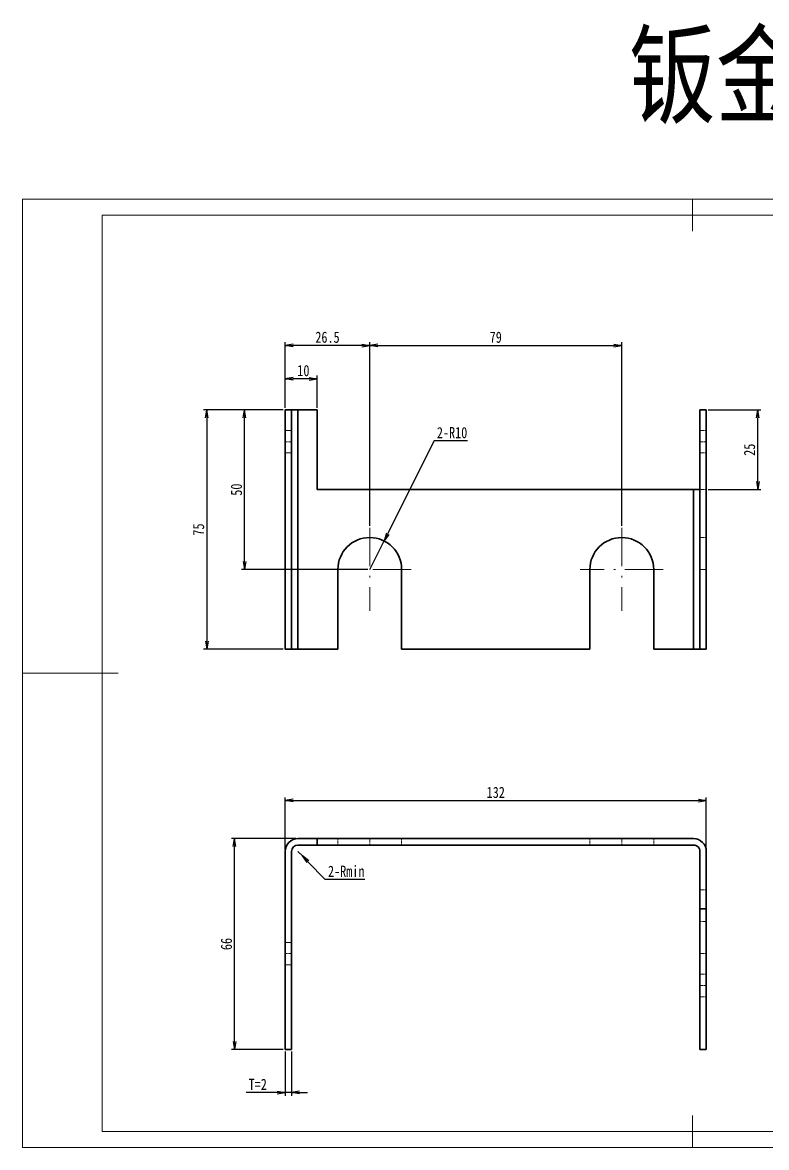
# Model space of a CAD drawing. Header units: millimetres. Extents: x -15766 to 80009, y -9701 to 15159.
# Drawn here: x -6291.8 to -6058.6, y 2838.5 to 3190.8 of the extents above; entities that cross this region are included whole.
import ezdxf

# ---------------------------------------------------------------- set-up
doc = ezdxf.new("R2010")
doc.units = ezdxf.units.MM
for name, pattern in [('CENTER-HOKUTO_1', [16, 13, -1, 1, -1]), ('DASHDOT', [18.5, 12, -3, 0.5, -3]), ('DASHED', [15, 12, -3]), ('HIDDEN-HOKUTO_1', [2, 1, -1])]:
    doc.linetypes.add(name, pattern=pattern)
doc.layers.get('DEFPOINTS').update_dxf_attribs({"lineweight": 18})
for name, color, linetype, lineweight in [('AM_7', 2, 'CENTER-HOKUTO_1', 18), ('AM_HID', 1, 'HIDDEN-HOKUTO_1', 18), ('AM_VIS', 7, 'Continuous', 18), ('CDRAFT0', 7, 'Continuous', 18), ('DIM', 253, 'Continuous', 20), ('title_frame', 7, 'Continuous', 18), ('word_dim', 9, 'Continuous', 18), ('粗实线层_1', 7, 'Continuous', 15)]:
    doc.layers.add(name, color=color, linetype=linetype, lineweight=lineweight)
doc.styles.add('DIM', font='', dxfattribs={"width": 0.8})
doc.styles.get('DIM').set_extended_font_data('NSimSun')
doc.dimstyles.new('1-1$0', dxfattribs={"dimtxt": 3.5, "dimasz": 2.5, "dimexe": 1, "dimexo": 0.625, "dimgap": 0.8, "dimtad": 1, "dimdsep": 46, "dimtxsty": 'DIM', "dimblk": 'OPEN', "dimcen": 0, "dimdle": 5, "dimclrd": 256, "dimclre": 256, "dimclrt": 3, "dimazin": 3, "dimtfac": 0.5, "dimtmove": 0, "dimatfit": 3, "dimldrblk": 'OPEN', "dimfxl": 0, "dimtolj": 1, "dimarcsym": 0})
doc.dimstyles.new('1-1$4', dxfattribs={"dimtxt": 3.5, "dimasz": 2.5, "dimexe": 1, "dimexo": 0.625, "dimgap": 0.8, "dimtad": 1, "dimtih": 1, "dimtoh": 1, "dimzin": 12, "dimdsep": 46, "dimtxsty": 'DIM', "dimblk": 'OPEN', "dimcen": 0, "dimdle": 5, "dimclrd": 256, "dimclre": 256, "dimclrt": 3, "dimazin": 3, "dimtfac": 0.5, "dimtmove": 0, "dimatfit": 3, "dimldrblk": 'OPEN', "dimfxl": 0, "dimtolj": 1, "dimarcsym": 0})

# ---------------------------------------------------------------- blocks, each defined once
blk = doc.blocks.new('*X1582')
at = {"layer": 'CDRAFT0'}
for p, q in [((420, 297), (0, 297)), ((0, 297), (0, 0)), ((420, 0), (420, 297)), ((0, 0), (420, 0))]:
    blk.add_line(p, q, dxfattribs=at)
at = {"layer": '粗实线层_1'}
for p, q in [((210, 297), (210, 287)), ((415, 292), (25, 292)), ((25, 292), (25, 5)), ((415, 5), (415, 292)), ((0, 148.5), (30, 148.5)), ((420, 148.5), (410, 148.5)), ((210, 0), (210, 10)), ((25, 5), (415, 5))]:
    blk.add_line(p, q, dxfattribs=at)
blk = doc.blocks.new('_OPEN')
at = {"color": 0, "linetype": 'ByBlock', "lineweight": -2}
for p, q in [((-1, 0.166667), (0, 0)), ((-1, -0.166667), (0, 0)), ((0, 0), (-1, 0))]:
    blk.add_line(p, q, dxfattribs=at)
blk = doc.blocks.new('*D1701')
at = {"layer": 'DEFPOINTS', "color": 0, "transparency": 16777216}
for p in [(-6225.3, 2935.22), (-6205.43, 2935.22), (-6209.43, 2869.22)]:
    blk.add_point(p, dxfattribs=at)
at = {"layer": 'word_dim', "linetype": 'Continuous', "lineweight": -2, "transparency": 16777216}
for p, q in [((-6206.06, 2935.22), (-6226.3, 2935.22)), ((-6225.3, 2871.72), (-6225.3, 2932.72)), ((-6210.06, 2869.22), (-6226.3, 2869.22))]:
    blk.add_line(p, q, dxfattribs=at)
at = {"layer": 'word_dim', "lineweight": -2, "transparency": 16777216, "xscale": 2.5, "yscale": 2.5, "zscale": 2.5}
for p, rotation in [((-6225.3, 2935.22), 90), ((-6225.3, 2869.22), 270)]:
    blk.add_blockref('_OPEN', p, dxfattribs=dict(at, rotation=rotation))
at = {"layer": 'word_dim', "color": 3, "transparency": 16777216, "insert": (-6227.85, 2902.22), "char_height": 3.5, "attachment_point": 5, "rotation": 90, "style": 'DIM'}
blk.add_mtext('\\A1;66', dxfattribs=at)
blk = doc.blocks.new('*D1702')
at = {"layer": 'DEFPOINTS', "color": 0, "transparency": 16777216}
for p in [(-6209.43, 2869.22), (-6207.43, 2869.22), (-6209.43, 2855.71)]:
    blk.add_point(p, dxfattribs=at)
at = {"layer": 'word_dim', "linetype": 'Continuous', "lineweight": -2, "transparency": 16777216}
for p, q in [((-6209.43, 2868.59), (-6209.43, 2854.71)), ((-6207.43, 2868.59), (-6207.43, 2854.71)), ((-6211.93, 2855.71), (-6221.65, 2855.71)), ((-6207.43, 2855.71), (-6209.43, 2855.71)), ((-6204.93, 2855.71), (-6202.43, 2855.71))]:
    blk.add_line(p, q, dxfattribs=at)
at = {"layer": 'word_dim', "lineweight": -2, "transparency": 16777216, "xscale": 2.5, "yscale": 2.5, "zscale": 2.5}
blk.add_blockref('_OPEN', (-6209.43, 2855.71), dxfattribs=at)
at = {"layer": 'word_dim', "lineweight": -2, "transparency": 16777216, "xscale": 2.5, "yscale": 2.5, "zscale": 2.5, "rotation": 180}
blk.add_blockref('_OPEN', (-6207.43, 2855.71), dxfattribs=at)
at = {"layer": 'word_dim', "color": 3, "transparency": 16777216, "insert": (-6218.04, 2858.26), "char_height": 3.5, "attachment_point": 5, "style": 'DIM'}
blk.add_mtext('\\A1;T=2', dxfattribs=at)
blk = doc.blocks.new('*D1703')
at = {"layer": 'DEFPOINTS', "color": 0, "transparency": 16777216}
for p in [(-6077.43, 2947.12), (-6209.43, 2931.22), (-6077.43, 2931.22)]:
    blk.add_point(p, dxfattribs=at)
at = {"layer": 'word_dim', "linetype": 'Continuous', "lineweight": -2, "transparency": 16777216}
for p, q in [((-6209.43, 2931.84), (-6209.43, 2948.12)), ((-6206.93, 2947.12), (-6079.93, 2947.12)), ((-6077.43, 2931.84), (-6077.43, 2948.12))]:
    blk.add_line(p, q, dxfattribs=at)
at = {"layer": 'word_dim', "lineweight": -2, "transparency": 16777216, "xscale": 2.5, "yscale": 2.5, "zscale": 2.5, "rotation": 180}
blk.add_blockref('_OPEN', (-6209.43, 2947.12), dxfattribs=at)
at = {"layer": 'word_dim', "lineweight": -2, "transparency": 16777216, "xscale": 2.5, "yscale": 2.5, "zscale": 2.5}
blk.add_blockref('_OPEN', (-6077.43, 2947.12), dxfattribs=at)
at = {"layer": 'word_dim', "color": 3, "transparency": 16777216, "insert": (-6143.43, 2949.67), "char_height": 3.5, "attachment_point": 5, "style": 'DIM'}
blk.add_mtext('\\A1;132', dxfattribs=at)
blk = doc.blocks.new('*D1704')
at = {"layer": 'DEFPOINTS', "color": 0, "transparency": 16777216}
for p in [(-6205.43, 2931.22), (-6204.04, 2929.78)]:
    blk.add_point(p, dxfattribs=at)
at = {"layer": 'word_dim', "linetype": 'Continuous', "lineweight": -2, "transparency": 16777216}
for p, q in [((-6205.43, 2931.22), (-6204.04, 2929.78)), ((-6196.91, 2922.45), (-6202.3, 2927.99)), ((-6184.49, 2922.45), (-6196.91, 2922.45))]:
    blk.add_line(p, q, dxfattribs=at)
at = {"layer": 'word_dim', "lineweight": -2, "transparency": 16777216, "xscale": 2.5, "yscale": 2.5, "zscale": 2.5, "rotation": 134.1638758388408}
blk.add_blockref('_OPEN', (-6204.04, 2929.78), dxfattribs=at)
at = {"layer": 'word_dim', "color": 3, "transparency": 16777216, "insert": (-6190.3, 2925), "char_height": 3.5, "attachment_point": 5, "style": 'DIM'}
blk.add_mtext('\\A1;2-Rmin', dxfattribs=at)
blk = doc.blocks.new('*D1705')
at = {"layer": 'DEFPOINTS', "color": 0, "transparency": 16777216}
for p in [(-6222.16, 3069.51), (-6209.43, 3069.51), (-6182.93, 3019.51)]:
    blk.add_point(p, dxfattribs=at)
at = {"layer": 'word_dim', "linetype": 'Continuous', "lineweight": -2, "transparency": 16777216}
for p, q in [((-6210.06, 3069.51), (-6223.16, 3069.51)), ((-6222.16, 3022.01), (-6222.16, 3067.01)), ((-6183.56, 3019.51), (-6223.16, 3019.51))]:
    blk.add_line(p, q, dxfattribs=at)
at = {"layer": 'word_dim', "lineweight": -2, "transparency": 16777216, "xscale": 2.5, "yscale": 2.5, "zscale": 2.5}
for p, rotation in [((-6222.16, 3069.51), 90), ((-6222.16, 3019.51), 270)]:
    blk.add_blockref('_OPEN', p, dxfattribs=dict(at, rotation=rotation))
at = {"layer": 'word_dim', "color": 3, "transparency": 16777216, "insert": (-6224.71, 3044.51), "char_height": 3.5, "attachment_point": 5, "rotation": 90, "style": 'DIM'}
blk.add_mtext('\\A1;50', dxfattribs=at)
blk = doc.blocks.new('*D1706')
at = {"layer": 'DEFPOINTS', "color": 0, "transparency": 16777216}
for p in [(-6209.43, 3069.51), (-6234.03, 2994.51), (-6209.43, 2994.51)]:
    blk.add_point(p, dxfattribs=at)
at = {"layer": 'word_dim', "linetype": 'Continuous', "lineweight": -2, "transparency": 16777216}
for p, q in [((-6210.06, 3069.51), (-6235.03, 3069.51)), ((-6234.03, 3067.01), (-6234.03, 2997.01)), ((-6210.06, 2994.51), (-6235.03, 2994.51))]:
    blk.add_line(p, q, dxfattribs=at)
at = {"layer": 'word_dim', "lineweight": -2, "transparency": 16777216, "xscale": 2.5, "yscale": 2.5, "zscale": 2.5}
for p, rotation in [((-6234.03, 3069.51), 90), ((-6234.03, 2994.51), 270)]:
    blk.add_blockref('_OPEN', p, dxfattribs=dict(at, rotation=rotation))
at = {"layer": 'word_dim', "color": 3, "transparency": 16777216, "insert": (-6236.58, 3032.01), "char_height": 3.5, "attachment_point": 5, "rotation": 90, "style": 'DIM'}
blk.add_mtext('\\A1;75', dxfattribs=at)
blk = doc.blocks.new('*D1707')
at = {"layer": 'DEFPOINTS', "color": 0, "transparency": 16777216}
for p in [(-6209.43, 3089.67), (-6209.43, 3069.51), (-6182.93, 3032.51)]:
    blk.add_point(p, dxfattribs=at)
at = {"layer": 'word_dim', "linetype": 'Continuous', "lineweight": -2, "transparency": 16777216}
for p, q in [((-6209.43, 3070.14), (-6209.43, 3090.67)), ((-6182.93, 3033.14), (-6182.93, 3090.67)), ((-6185.43, 3089.67), (-6206.93, 3089.67))]:
    blk.add_line(p, q, dxfattribs=at)
at = {"layer": 'word_dim', "lineweight": -2, "transparency": 16777216, "xscale": 2.5, "yscale": 2.5, "zscale": 2.5, "rotation": 180}
blk.add_blockref('_OPEN', (-6209.43, 3089.67), dxfattribs=at)
at = {"layer": 'word_dim', "lineweight": -2, "transparency": 16777216, "xscale": 2.5, "yscale": 2.5, "zscale": 2.5}
blk.add_blockref('_OPEN', (-6182.93, 3089.67), dxfattribs=at)
at = {"layer": 'word_dim', "color": 3, "transparency": 16777216, "insert": (-6196.18, 3092.22), "char_height": 3.5, "attachment_point": 5, "style": 'DIM'}
blk.add_mtext('\\A1;26.5', dxfattribs=at)
blk = doc.blocks.new('*D1708')
at = {"layer": 'DEFPOINTS', "color": 0, "transparency": 16777216}
for p in [(-6209.43, 3079.22), (-6209.43, 3069.51), (-6199.43, 3069.51)]:
    blk.add_point(p, dxfattribs=at)
at = {"layer": 'word_dim', "linetype": 'Continuous', "lineweight": -2, "transparency": 16777216}
for p, q in [((-6209.43, 3070.14), (-6209.43, 3080.22)), ((-6199.43, 3070.14), (-6199.43, 3080.22)), ((-6201.93, 3079.22), (-6206.93, 3079.22))]:
    blk.add_line(p, q, dxfattribs=at)
at = {"layer": 'word_dim', "lineweight": -2, "transparency": 16777216, "xscale": 2.5, "yscale": 2.5, "zscale": 2.5, "rotation": 180}
blk.add_blockref('_OPEN', (-6209.43, 3079.22), dxfattribs=at)
at = {"layer": 'word_dim', "lineweight": -2, "transparency": 16777216, "xscale": 2.5, "yscale": 2.5, "zscale": 2.5}
blk.add_blockref('_OPEN', (-6199.43, 3079.22), dxfattribs=at)
at = {"layer": 'word_dim', "color": 3, "transparency": 16777216, "insert": (-6203.73, 3081.77), "char_height": 3.5, "attachment_point": 5, "style": 'DIM'}
blk.add_mtext('\\A1;10', dxfattribs=at)
blk = doc.blocks.new('*D1709')
at = {"layer": 'DEFPOINTS', "color": 0, "transparency": 16777216}
for p in [(-6103.93, 3089.67), (-6182.93, 3032.51), (-6103.93, 3032.51)]:
    blk.add_point(p, dxfattribs=at)
at = {"layer": 'word_dim', "linetype": 'Continuous', "lineweight": -2, "transparency": 16777216}
for p, q in [((-6182.93, 3033.14), (-6182.93, 3090.67)), ((-6103.93, 3033.14), (-6103.93, 3090.67)), ((-6180.43, 3089.67), (-6106.43, 3089.67))]:
    blk.add_line(p, q, dxfattribs=at)
at = {"layer": 'word_dim', "lineweight": -2, "transparency": 16777216, "xscale": 2.5, "yscale": 2.5, "zscale": 2.5, "rotation": 180}
blk.add_blockref('_OPEN', (-6182.93, 3089.67), dxfattribs=at)
at = {"layer": 'word_dim', "lineweight": -2, "transparency": 16777216, "xscale": 2.5, "yscale": 2.5, "zscale": 2.5}
blk.add_blockref('_OPEN', (-6103.93, 3089.67), dxfattribs=at)
at = {"layer": 'word_dim', "color": 3, "transparency": 16777216, "insert": (-6143.43, 3092.22), "char_height": 3.5, "attachment_point": 5, "style": 'DIM'}
blk.add_mtext('\\A1;79', dxfattribs=at)
blk = doc.blocks.new('*D1710')
at = {"layer": 'DEFPOINTS', "color": 0, "transparency": 16777216}
for p in [(-6077.43, 3069.51), (-6061.32, 3069.51), (-6077.43, 3044.51)]:
    blk.add_point(p, dxfattribs=at)
at = {"layer": 'word_dim', "linetype": 'Continuous', "lineweight": -2, "transparency": 16777216}
for p, q in [((-6076.81, 3069.51), (-6060.32, 3069.51)), ((-6061.32, 3047.01), (-6061.32, 3067.01)), ((-6076.81, 3044.51), (-6060.32, 3044.51))]:
    blk.add_line(p, q, dxfattribs=at)
at = {"layer": 'word_dim', "lineweight": -2, "transparency": 16777216, "xscale": 2.5, "yscale": 2.5, "zscale": 2.5}
for p, rotation in [((-6061.32, 3069.51), 90), ((-6061.32, 3044.51), 270)]:
    blk.add_blockref('_OPEN', p, dxfattribs=dict(at, rotation=rotation))
at = {"layer": 'word_dim', "color": 3, "transparency": 16777216, "insert": (-6063.87, 3057.01), "char_height": 3.5, "attachment_point": 5, "rotation": 90, "style": 'DIM'}
blk.add_mtext('\\A1;25', dxfattribs=at)
blk = doc.blocks.new('*D1711')
at = {"layer": 'DEFPOINTS', "color": 0, "transparency": 16777216}
for p in [(-6178.44, 3028.45), (-6182.93, 3019.51)]:
    blk.add_point(p, dxfattribs=at)
at = {"layer": 'word_dim', "linetype": 'Continuous', "lineweight": -2, "transparency": 16777216}
for p, q in [((-6162.69, 3059.79), (-6177.32, 3030.68)), ((-6152.34, 3059.79), (-6162.69, 3059.79)), ((-6182.93, 3019.51), (-6178.44, 3028.45))]:
    blk.add_line(p, q, dxfattribs=at)
at = {"layer": 'word_dim', "lineweight": -2, "transparency": 16777216, "xscale": 2.5, "yscale": 2.5, "zscale": 2.5, "rotation": 243.3217321745713}
blk.add_blockref('_OPEN', (-6178.44, 3028.45), dxfattribs=at)
at = {"layer": 'word_dim', "color": 3, "transparency": 16777216, "insert": (-6157.12, 3062.34), "char_height": 3.5, "attachment_point": 5, "style": 'DIM'}
blk.add_mtext('\\A1;2-R10', dxfattribs=at)

msp = doc.modelspace()

# ---------------------------------------------------------------- linework, layer by layer
at = {"layer": 'AM_7', "color": 2, "linetype": 'DASHDOT', "lineweight": 13, "ltscale": 0.059961}
for p, q in [((-6209.63077, 3059.51135), (-6207.23234, 3059.51135)), ((-6079.63077, 3019.51135), (-6077.23234, 3019.51135)), ((-6079.63077, 2909.21936), (-6077.23234, 2909.21936)), ((-6209.63077, 2899.21936), (-6207.23234, 2899.21936))]:
    msp.add_line(p, q, dxfattribs=at)
at = {"layer": 'AM_7', "color": 2, "linetype": 'DASHDOT', "lineweight": 13, "ltscale": 0.06001}
for p, q in [((-6077.23234, 3059.51135), (-6079.63273, 3059.51135)), ((-6077.23234, 2889.21936), (-6079.63273, 2889.21936))]:
    msp.add_line(p, q, dxfattribs=at)
at = {"layer": 'AM_7', "color": 2, "linetype": 'DASHDOT', "lineweight": 13}
for p, q in [((-6182.93156, 3032.51135), (-6182.93156, 3006.51135)), ((-6103.93156, 3032.51135), (-6103.93156, 3006.51135)), ((-6169.93156, 3019.51135), (-6195.93156, 3019.51135)), ((-6090.93156, 3019.51135), (-6116.93156, 3019.51135))]:
    msp.add_line(p, q, dxfattribs=at)
at = {"layer": 'AM_7', "color": 2, "linetype": 'DASHDOT', "lineweight": 13, "ltscale": 0.059998}
for p, q in [((-6182.93156, 2933.01941), (-6182.93156, 2935.41931)), ((-6103.93156, 2933.01941), (-6103.93156, 2935.41931))]:
    msp.add_line(p, q, dxfattribs=at)
at = {"layer": 'AM_HID', "color": 1, "linetype": 'DASHED', "lineweight": 13}
for p, q in [((-6205.43156, 3069.51135), (-6205.43156, 2994.51135)), ((-6081.43156, 3044.51135), (-6081.43156, 2994.51135))]:
    msp.add_line(p, q, dxfattribs=at)
at = {"layer": 'AM_HID', "color": 1, "linetype": 'DASHED', "lineweight": 13, "ltscale": 0.05}
for p, q in [((-6209.43156, 3063.01135), (-6207.43156, 3063.01135)), ((-6077.43156, 3063.01135), (-6079.43156, 3063.01135)), ((-6209.43156, 3056.01135), (-6207.43156, 3056.01135)), ((-6077.43156, 3056.01135), (-6079.43156, 3056.01135)), ((-6079.43156, 3044.51135), (-6077.43156, 3044.51135)), ((-6079.43156, 3029.51135), (-6077.43156, 3029.51135)), ((-6077.43156, 3019.51135), (-6079.43156, 3019.51135)), ((-6077.43156, 3019.51135), (-6079.43156, 3019.51135)), ((-6192.93156, 2935.21936), (-6192.93156, 2933.21936)), ((-6172.93156, 2935.21936), (-6172.93156, 2933.21936)), ((-6113.93156, 2935.21936), (-6113.93156, 2933.21936)), ((-6093.93156, 2935.21936), (-6093.93156, 2933.21936)), ((-6077.43156, 2919.21936), (-6079.43156, 2919.21936)), ((-6209.43156, 2902.71936), (-6207.43156, 2902.71936)), ((-6077.43156, 2899.21936), (-6079.43156, 2899.21936)), ((-6209.43156, 2895.71936), (-6207.43156, 2895.71936)), ((-6077.43156, 2892.71936), (-6079.43156, 2892.71936)), ((-6077.43156, 2885.71936), (-6079.43156, 2885.71936))]:
    msp.add_line(p, q, dxfattribs=at)
at = {"layer": 'AM_VIS', "color": 7, "lineweight": 35, "ltscale": 0.05}
for p, q in [((-6209.43156, 3069.51135), (-6207.43156, 3069.51135)), ((-6205.43156, 3069.51135), (-6207.43156, 3069.51135)), ((-6079.43156, 3069.51135), (-6077.43156, 3069.51135)), ((-6079.43156, 3044.51135), (-6081.43156, 3044.51135)), ((-6209.43156, 2994.51135), (-6207.43156, 2994.51135)), ((-6205.43156, 2994.51135), (-6207.43156, 2994.51135)), ((-6079.43156, 2994.51135), (-6081.43156, 2994.51135)), ((-6079.43156, 2994.51135), (-6077.43156, 2994.51135)), ((-6199.43156, 2933.21936), (-6199.43156, 2935.21936)), ((-6079.43156, 2913.21936), (-6077.43156, 2913.21936)), ((-6209.43156, 2869.21936), (-6207.43156, 2869.21936)), ((-6079.43156, 2869.21936), (-6077.43156, 2869.21936))]:
    msp.add_line(p, q, dxfattribs=at)
at = {"layer": 'AM_VIS', "color": 7, "lineweight": 35}
for p, q in [((-6209.43156, 3069.51135), (-6209.43156, 2994.51135)), ((-6207.43156, 3069.51135), (-6207.43156, 2994.51135)), ((-6205.43156, 3069.51135), (-6205.43156, 2994.51135)), ((-6199.43156, 3069.51135), (-6199.43156, 3044.51135)), ((-6079.43156, 3069.51135), (-6079.43156, 2994.51135)), ((-6077.43156, 3069.51135), (-6077.43156, 2994.51135)), ((-6081.43156, 3044.51135), (-6199.43156, 3044.51135)), ((-6081.43156, 3044.51135), (-6081.43156, 2994.51135)), ((-6192.93156, 3019.51135), (-6192.93156, 2994.51135)), ((-6172.93156, 3019.51135), (-6172.93156, 2994.51135)), ((-6113.93156, 2994.51135), (-6113.93156, 3019.51135)), ((-6093.93156, 2994.51135), (-6093.93156, 3019.51135)), ((-6113.93156, 2994.51135), (-6172.93156, 2994.51135)), ((-6081.43156, 2935.21936), (-6199.43156, 2935.21936)), ((-6081.43156, 2933.21936), (-6199.43156, 2933.21936)), ((-6209.43156, 2931.21936), (-6209.43156, 2869.21936)), ((-6207.43156, 2931.21936), (-6207.43156, 2869.21936)), ((-6079.43156, 2869.21936), (-6079.43156, 2913.21936)), ((-6077.43156, 2869.21936), (-6077.43156, 2913.21936))]:
    msp.add_line(p, q, dxfattribs=at)
at = {"layer": 'AM_VIS', "color": 7, "lineweight": 35, "ltscale": 0.15}
for p, q in [((-6199.43156, 3069.51135), (-6205.43156, 3069.51135)), ((-6199.43156, 2935.21936), (-6205.43156, 2935.21936)), ((-6199.43156, 2933.21936), (-6205.43156, 2933.21936))]:
    msp.add_line(p, q, dxfattribs=at)
at = {"layer": 'AM_VIS', "color": 7, "lineweight": 35, "ltscale": 0.3125}
for p, q in [((-6192.93156, 2994.51135), (-6205.43156, 2994.51135)), ((-6081.43156, 2994.51135), (-6093.93156, 2994.51135))]:
    msp.add_line(p, q, dxfattribs=at)
at = {"layer": 'AM_VIS', "color": 7, "lineweight": 35, "ltscale": 0.45}
for p, q in [((-6079.43156, 2931.21936), (-6079.43156, 2913.21936)), ((-6077.43156, 2931.21936), (-6077.43156, 2913.21936))]:
    msp.add_line(p, q, dxfattribs=at)
at = {"layer": 'AM_VIS', "color": 7, "lineweight": 35}
for centre, radius, start, end in [((-6182.93156, 3019.51135), 10, 0.0000017, 179.999995), ((-6103.93156, 3019.51135), 10, 0.0000017, 179.999995), ((-6205.43156, 2931.21936), 4, 90.0000025, 180.000005), ((-6081.43156, 2931.21936), 4, 0, 90.0000025), ((-6205.43156, 2931.21936), 2, 90.0000025, 179.999995), ((-6081.43156, 2931.21936), 2, 0, 90.0000025)]:
    msp.add_arc(centre, radius, start, end, dxfattribs=at)

# ---------------------------------------------------------------- block references
at = {"layer": 'title_frame'}
msp.add_blockref('*X1582', (-6291.78947, 2838.48453), dxfattribs=at)

# ---------------------------------------------------------------- texts
at = {"layer": 'DIM', "insert": (-6101.73144, 3186.85589), "char_height": 25, "width": 104.980501, "attachment_point": 1, "style": 'DIM'}
msp.add_mtext('{\\C3;钣金}', dxfattribs=at)

# ---------------------------------------------------------------- dimensions: what is measured, and where the dimension line sits
at = {"layer": 'word_dim', "color": 3, "true_color": 0x00ff00}
for base, p1, p2, picture, middle in [((-6209.43156, 3089.66604), (-6182.93156, 3032.51135), (-6209.43156, 3069.51135), '*D1707', (-6196.18156, 3092.21604)), ((-6103.93156, 3089.66604), (-6182.93156, 3032.51135), (-6103.93156, 3032.51135), '*D1709', (-6143.43156, 3092.21604)), ((-6077.43156, 2947.12101), (-6209.43156, 2931.21936), (-6077.43156, 2931.21936), '*D1703', (-6143.43156, 2949.67101))]:
    dim = msp.add_linear_dim(base=base, p1=p1, p2=p2, dimstyle='1-1$0', dxfattribs=at)
    dim.commit()
    dim.dimension.update_dxf_attribs({"geometry": picture, "text_midpoint": middle})
dim = msp.add_linear_dim(base=(-6209.43156, 3079.21708), p1=(-6199.43156, 3069.51135), p2=(-6209.43156, 3069.51135), dimstyle='1-1$0', dxfattribs=at)
dim.commit()
dim.dimension.update_dxf_attribs({"geometry": '*D1708', "text_midpoint": (-6203.73277, 3079.21708), "dimtype": 160})
for base, p1, p2, picture, middle in [((-6234.02867, 2994.51135), (-6209.43156, 3069.51135), (-6209.43156, 2994.51135), '*D1706', (-6236.57867, 3032.01135)), ((-6222.16006, 3069.51135), (-6182.93156, 3019.51135), (-6209.43156, 3069.51135), '*D1705', (-6224.71006, 3044.51135)), ((-6061.32229, 3069.51135), (-6077.43156, 3044.51135), (-6077.43156, 3069.51135), '*D1710', (-6063.87229, 3057.01135)), ((-6225.30147, 2935.21936), (-6209.43156, 2869.21936), (-6205.43156, 2935.21936), '*D1701', (-6227.85147, 2902.21936))]:
    dim = msp.add_linear_dim(base=base, p1=p1, p2=p2, angle=90, dimstyle='1-1$0', dxfattribs=at)
    dim.commit()
    dim.dimension.update_dxf_attribs({"geometry": picture, "text_midpoint": middle})
dim = msp.add_radius_dim(center=(-6182.93156, 3019.51135), mpoint=(-6178.44175, 3028.44677), dimstyle='1-1$4', override={"dimpost": '2-R<>'}, dxfattribs=at)
dim.commit()
dim.dimension.update_dxf_attribs({"geometry": '*D1711', "text_midpoint": (-6157.11594, 3059.7923), "dimtype": 164})
dim = msp.add_radius_dim(center=(-6205.43156, 2931.21936), mpoint=(-6204.03813, 2929.78466), text='2-Rmin', dimstyle='1-1$4', dxfattribs=at)
dim.commit()
dim.dimension.update_dxf_attribs({"geometry": '*D1704', "text_midpoint": (-6190.30443, 2922.44995), "dimtype": 164})
dim = msp.add_linear_dim(base=(-6209.43156, 2855.71108), p1=(-6207.43156, 2869.21936), p2=(-6209.43156, 2869.21936), dimstyle='1-1$0', override={"dimpost": 'T=<>'}, dxfattribs=at)
dim.commit()
dim.dimension.update_dxf_attribs({"geometry": '*D1702', "text_midpoint": (-6218.03933, 2858.26108)})

doc.saveas('drawing.dxf')
